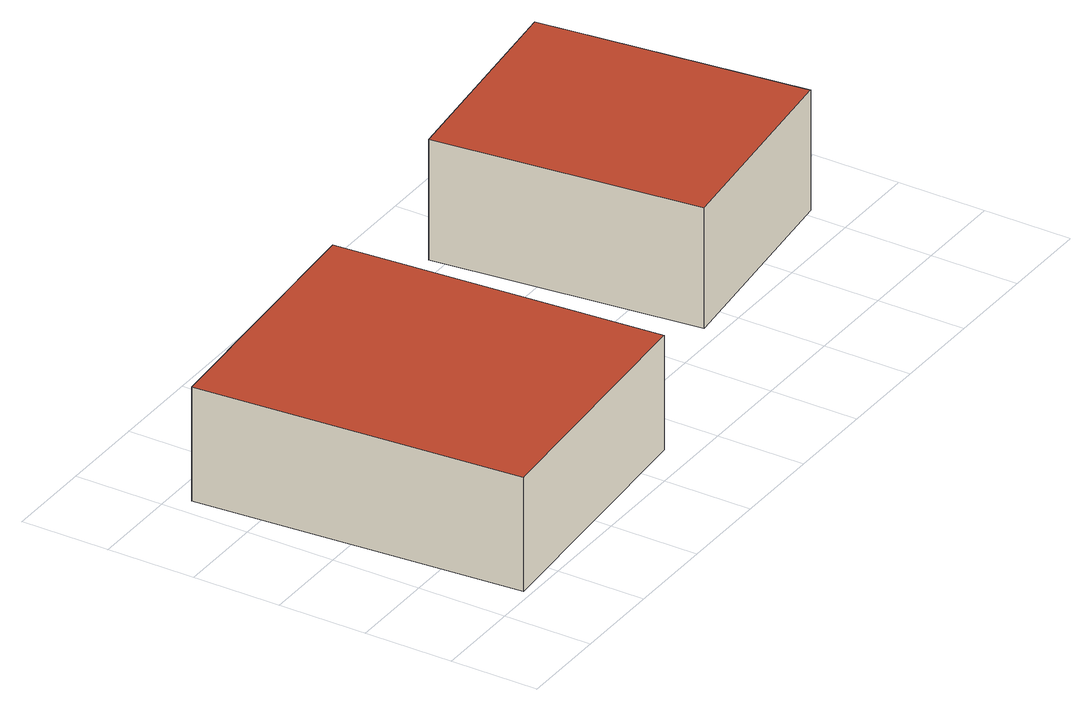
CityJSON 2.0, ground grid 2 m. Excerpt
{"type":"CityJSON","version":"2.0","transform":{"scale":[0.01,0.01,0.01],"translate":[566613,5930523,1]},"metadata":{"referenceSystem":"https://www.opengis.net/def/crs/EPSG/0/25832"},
"CityObjects":{
"building1":{"type":"Building","attributes":{"Grundfläche 2D":"44.676731","Grundhöhe NN":"2.135"},"geometry":[{"type":"Solid","lod":"3","boundaries":[[[[0,1,2,3]],[[4,5,3,2]],[[5,6,0,3]],[[6,7,1,0]],[[7,4,2,1]],[[7,6,5,4]]]],"semantics":{"surfaces":[{"type":"RoofSurface"},{"type":"WallSurface"},{"type":"GroundSurface"}],"values":[[0,1,1,1,1,2]]}}]},
"building2":{"type":"Building","attributes":{"Grundfläche 2D":"29.688070","Grundhöhe NN":"1.987"},"geometry":[{"type":"Solid","lod":"3","boundaries":[[[[8,9,10,11]],[[12,13,11,10]],[[13,14,8,11]],[[14,15,9,8]],[[15,12,10,9]],[[15,14,13,12]]]],"semantics":{"surfaces":[{"type":"RoofSurface"},{"type":"WallSurface"},{"type":"GroundSurface"}],"values":[[0,1,1,1,1,2]]}}]}
},
"vertices":[
[626,789,379],[24,743,379],[81,5,379],[682,51,379],[81,5,113],[682,51,113],[626,789,113],[24,743,113],
[1551,893,379],[1063,837,379],[1131,237,379],[1620,293,379],[1131,237,99],[1620,293,99],[1551,893,99],[1063,837,99]
]}
